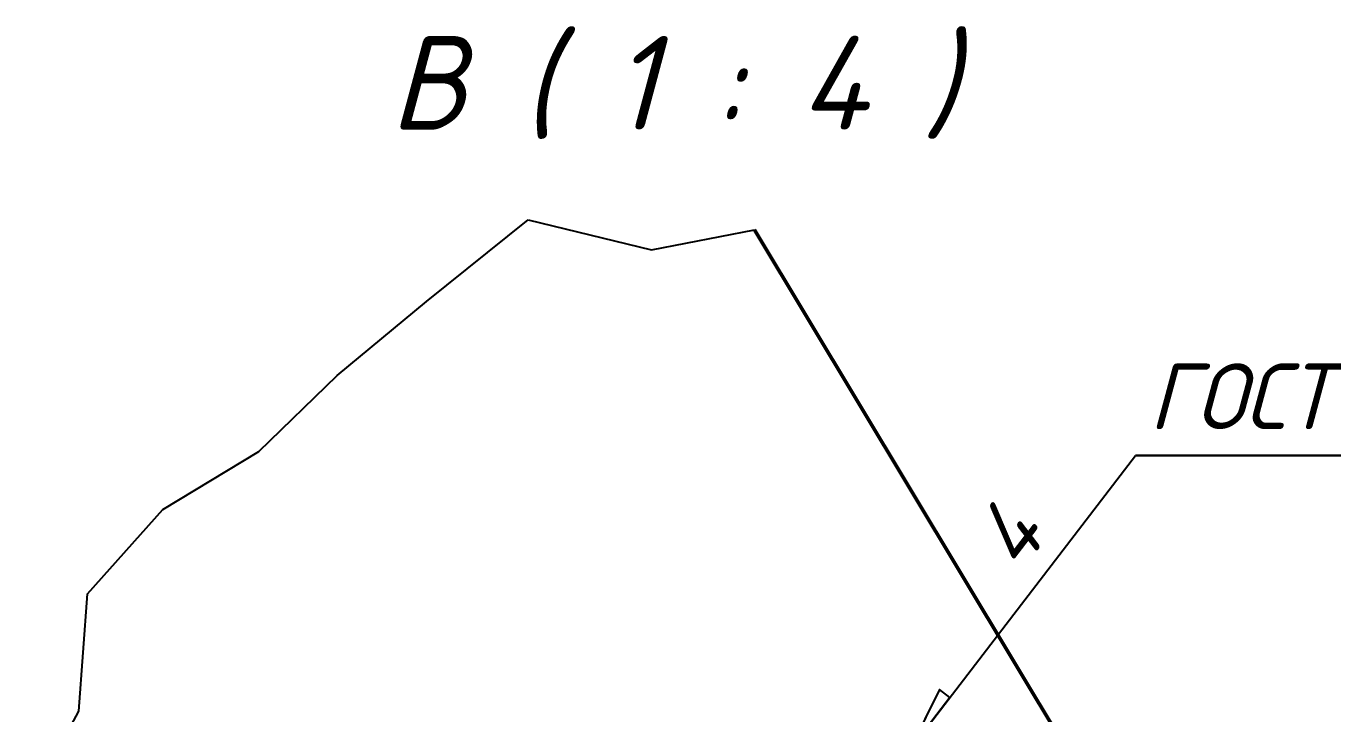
# Model space of a CAD drawing. Header units: millimetres. Extents: x 0 to 25230, y 0 to 17820.
# Drawn here: x 14326 to 16417, y 2946 to 4046 of the extents above; entities that cross this region are included whole.
import ezdxf
from ezdxf.enums import TextEntityAlignment as Align

# ---------------------------------------------------------------- set-up
doc = ezdxf.new("R2010")
doc.units = ezdxf.units.MM
doc.header["$LTSCALE"] = 30
for name, color, linetype, lineweight in [('Видимый контур (ГОСТ)', 7, 'Continuous', 50), ('Линия обрыва (ГОСТ)', 7, 'Continuous', 25), ('Обозначение (ГОСТ)', 7, 'Continuous', 25), ('Эскизная геометрия (ГОСТ)', 7, 'Continuous', 50)]:
    doc.layers.add(name, color=color, linetype=linetype, lineweight=lineweight)
doc.styles.add('Обычный текст (ГОСТ)', font='GOST Common Italic.ttf')
doc.styles.add('Стиль текста144', font='GOST Common Italic.ttf')
doc.styles.add('Увеличенный текст (ГОСТ)', font='GOST Common Italic.ttf')
doc.dimstyles.new('Диаметр (ГОСТ)$7', dxfattribs={"dimscale": 30, "dimtxt": 3.5, "dimasz": 3.5, "dimexe": 1, "dimexo": 0, "dimgap": 0.5, "dimtad": 1, "dimrnd": 1e-08, "dimtxsty": 'Обычный текст (ГОСТ)', "dimblk": 'Filled-1', "dimcen": 0.09, "dimdle": 15, "dimclrd": 256, "dimclre": 256, "dimclrt": 256, "dimazin": 2, "dimtfac": 0.714286, "dimtdec": 3, "dimtmove": 0, "dimatfit": 3, "dimfxl": 1, "dimtolj": 1, "dimlwd": -1, "dimlwe": 25, "dimarcsym": 0})

# ---------------------------------------------------------------- blocks, each defined once
blk = doc.blocks.new('Обозначение сварки_102')
at = {"layer": 'Эскизная геометрия (ГОСТ)', "lineweight": 30}
blk.add_line((0, 0), (11.42, 0), dxfattribs=at)
at = {"layer": 'Обозначение (ГОСТ)', "style": 'Стиль текста144'}
blk.add_text('ГОСТ 14776-79-Н1', height=1, dxfattribs=at).set_placement((0.2, 0.4))
blk = doc.blocks.new('Filled Half 2-1')
at = {"color": 0}
for p, q in [((-1, 0), (0, 0)), ((-1, 0), (-1, -0.2)), ((-1, -0.2), (0, 0)), ((0, 0), (-1, 0))]:
    blk.add_line(p, q, dxfattribs=at)
at = {"color": 0, "flags": 128}
blk.add_lwpolyline([(-1, 0), (-1, -0.2), (0, 0), (-1, 0)], dxfattribs=at)
at = {"color": 0}
blk.add_solid([(-1, 0), (-1, -0.2), (0, 0), (-1, 0)], dxfattribs=at)
blk = doc.blocks.new('Filled-1')
at = {"color": 0}
for p, q in [((0, 0), (-1, 0.143)), ((-1, 0.143), (-1, -0.143)), ((-1, 0), (0, 0)), ((-1, -0.143), (0, 0))]:
    blk.add_line(p, q, dxfattribs=at)
at = {"color": 0, "flags": 128}
blk.add_lwpolyline([(-1, -0.143), (0, 0), (-1, 0.143), (-1, -0.143)], dxfattribs=at)
at = {"color": 0}
blk.add_solid([(-1, -0.143), (0, 0), (-1, 0.143), (-1, -0.143)], dxfattribs=at)
blk = doc.blocks.new('Обозначение выноски сварки')
at = {"layer": 'Обозначение (ГОСТ)', "style": 'Стиль текста144'}
blk.add_attdef('CountAndNumber_001', (-1.094, 0.3), '', height=1, dxfattribs=at)
blk.add_attdef('Category', text='', height=1, dxfattribs=at).set_placement((0, -0.3), align=Align.TOP_CENTER)

msp = doc.modelspace()

# ---------------------------------------------------------------- linework, layer by layer
at = {"layer": 'Видимый контур (ГОСТ)'}
msp.add_line((15491.531, 3720.071), (16363.6, 2268.705), dxfattribs=at)
at = {"layer": 'Линия обрыва (ГОСТ)'}
for p, q in [((14966.9, 3605.371), (15129.377, 3735.944)), ((15129.377, 3735.944), (15326.713, 3687.879)), ((15326.713, 3687.879), (15491.531, 3720.071)), ((14824.179, 3487.208), (14966.9, 3605.371)), ((14698.448, 3365.53), (14824.179, 3487.208)), ((14545.255, 3272.514), (14698.448, 3365.53)), ((14424.3, 3137.801), (14545.255, 3272.514)), ((14410.833, 2950.146), (14424.3, 3137.801)), ((14326.389, 2793.177), (14410.833, 2950.146))]:
    msp.add_line(p, q, dxfattribs=at)

# ---------------------------------------------------------------- block references
at = {"xscale": 104.9999982118607, "yscale": 104.9999982118607, "zscale": 104.9999982118607}
msp.add_blockref('Обозначение сварки_102', (16101.213, 3359.252), dxfattribs=at)
ref = msp.add_blockref('Обозначение выноски сварки', (15971.345, 3189.976), dxfattribs=dict(xscale=104.9999982118607, yscale=104.9999982118607, zscale=104.9999982118607, rotation=52.50257120738591))
ref.add_attrib('CountAndNumber_001', '4', (15915.581, 3169.044), dxfattribs={"layer": 'Обозначение (ГОСТ)', "height": 105, "rotation": 52.502571, "style": 'Стиль текста144'})

# ---------------------------------------------------------------- texts
at = {"layer": 'Обозначение (ГОСТ)', "insert": (14907.764, 3865.452), "char_height": 150, "attachment_point": 7, "style": 'Увеличенный текст (ГОСТ)'}
msp.add_mtext('В ( 1 : 4 )', dxfattribs=at)

# ---------------------------------------------------------------- leaders
at = {"layer": 'Обозначение (ГОСТ)'}
msp.add_leader([(15740.299, 2888.856), (16101.213, 3359.252)], dimstyle='Диаметр (ГОСТ)$7', override={"dimasz": 3.5, "dimtad": 0, "dimldrblk": 'Filled Half 2-1'}, dxfattribs=at)

doc.saveas('drawing.dxf')
